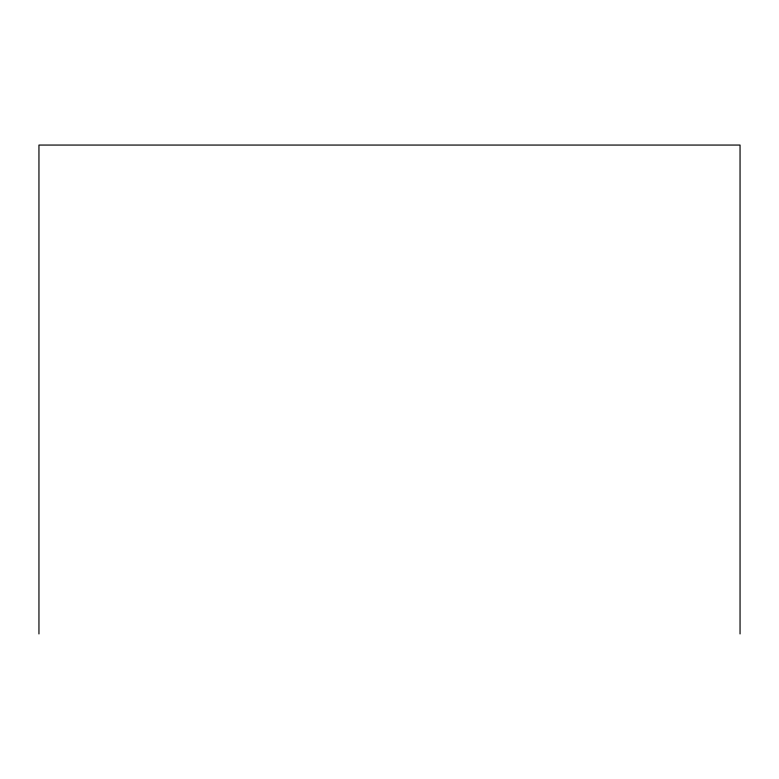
<?xml version="1.0" encoding="UTF-8"?>
<svg xmlns="http://www.w3.org/2000/svg" width="779" height="779" viewBox="0 0 779 779"><rect width="100%" height="100%" fill="white"/><g stroke="black" fill="none" stroke-linecap="round" stroke-linejoin="round"><path stroke-width="1.17" d="M740.05 633.94L740.05 145.06L38.95 145.06L38.95 633.94"/></g></svg>
